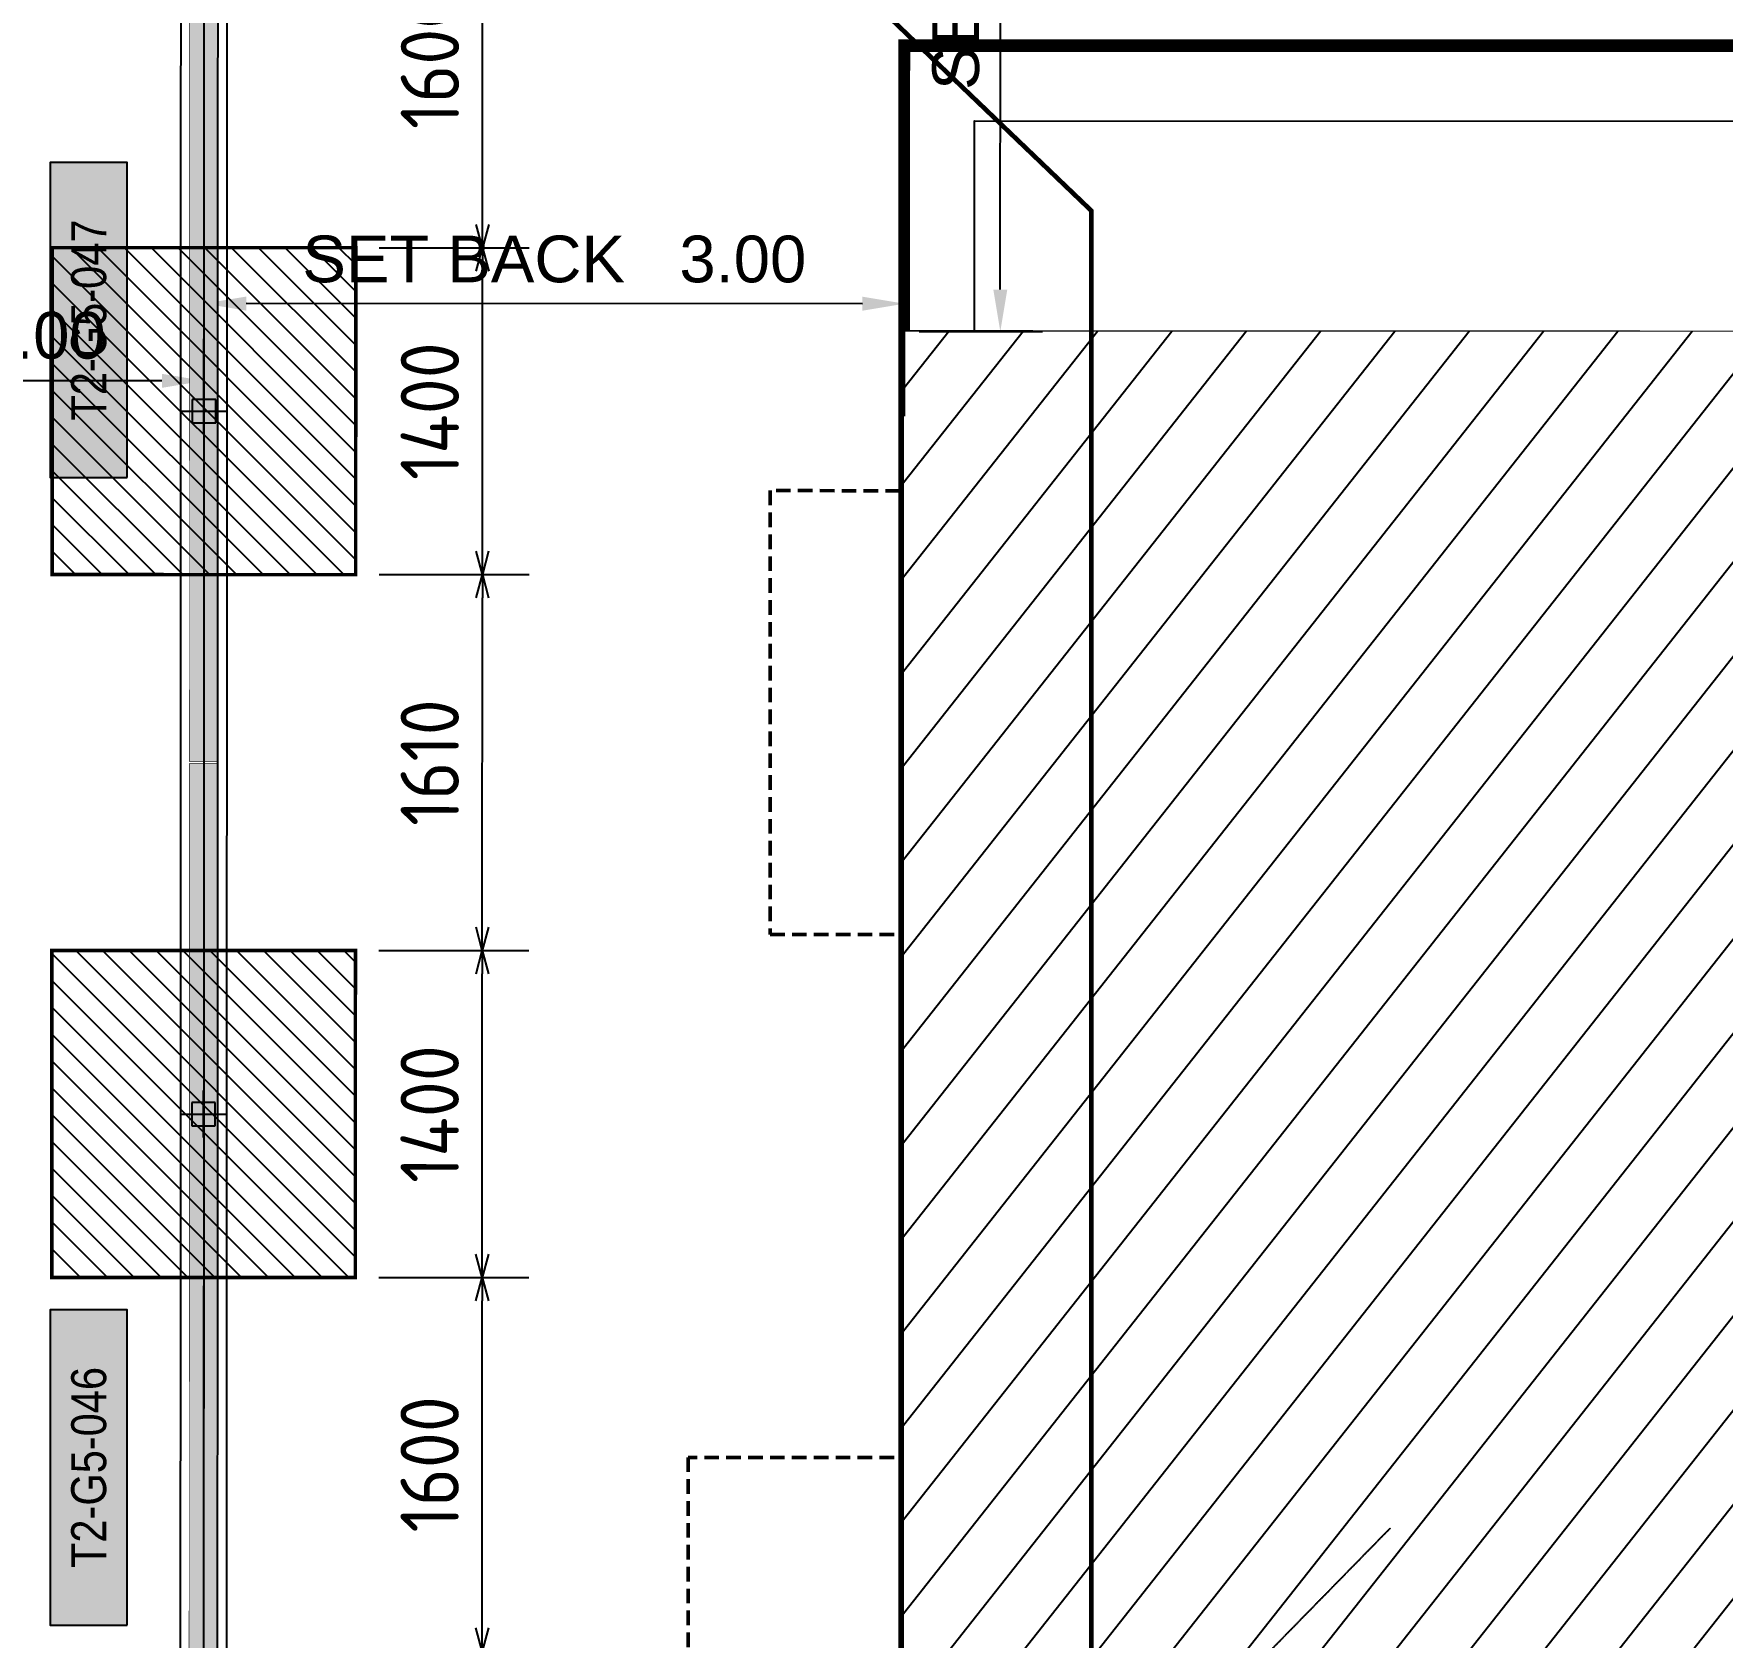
# Model space of a CAD drawing. Header units: centimetres. Extents: x -6122352 to 4157695, y -1694241 to 1947892.
# Drawn here: x 101326 to 108558, y -184586 to -177719 of the extents above; entities that cross this region are included whole.
import ezdxf
from ezdxf.enums import TextEntityAlignment as Align
from ezdxf.xclip import XClip

# ---------------------------------------------------------------- set-up
doc = ezdxf.new("R2010")
doc.units = ezdxf.units.CM
doc.header["$MEASUREMENT"] = 0
doc.header["$XCLIPFRAME"] = 2
doc.header["$PDMODE"] = 66
doc.header["$PDSIZE"] = 100
doc.linetypes.add('DASHED2', pattern=[0.375, 0.25, -0.125])
doc.linetypes.add('XR-AR-END-SETTING OUT PLAN$0$23261-XR-AR-SI-GF$0$HIDDEN', pattern=[0.375, 0.25, -0.125])
for name, color, linetype in [('00-MI-DIM', 7, 'Continuous'), ('23585-XR-AR-BOUNDARY WALLS AND SETBACKS$0$setback', 7, 'XR-AR-END-SETTING OUT PLAN$0$23261-XR-AR-SI-GF$0$HIDDEN'), ('@MI-FOOTINGS', 7, 'Continuous'), ('@MI-MEP', 7, 'Continuous'), ('@MI-REF LAYER', 7, 'Continuous'), ('@MI-TYPE-02', 6, 'Continuous'), ('B_TH_4', 7, 'Continuous'), ('PANEL-TAGS', 7, 'Continuous'), ('XR-AR-END-SETTING OUT PLAN$0$23585-XR-AR-END-GROUND FLOOR$0$A-Flor-Strs', 1, 'Continuous')]:
    doc.layers.add(name, color=color, linetype=linetype)
doc.layers.add('08-Compound Wall-2', color=6, linetype='Continuous', lineweight=25, true_color=0xff00ff)
doc.layers.add('23585-XR-AR-DAMAC PLOT LIMITS$0$1-End units', color=7, linetype='Continuous', lineweight=5, true_color=0xf8991e)
for name, color, linetype, lineweight in [('@ Foundations', 4, 'DASHED2', 50), ('A-ANNO-TEXT', 3, 'Continuous', 25), ('XR-AR-END-SETTING OUT PLAN$0$23585-XR-AR-END-GROUND FLOOR$0$A-GLAZ-SILL', 8, 'Continuous', 5), ('XR-AR-END-SETTING OUT PLAN$0$23585-XR-AR-END-GROUND FLOOR$0$A-GLAZ-WNDO', 232, 'Continuous', 9), ('XR-AR-END-SETTING OUT PLAN$0$23585-XR-AR-END-GROUND FLOOR$0$A-WALL', 7, 'Continuous', 30), ('XR-AR-END-SETTING OUT PLAN$0$23585-XR-AR-END-GROUND FLOOR$0$S-COLS', 51, 'Continuous', 40), ('XR-AR-END-SETTING OUT PLAN$0$23585-XR-AR-END-GROUND FLOOR$0$S-COLS-PATT', 8, 'Continuous', 5)]:
    doc.layers.add(name, color=color, linetype=linetype, lineweight=lineweight)
doc.styles.add('PANELTAG_STYLE', font='arial.ttf')
doc.styles.add('Schueco-BEMSTIL', font='isocpeur.ttf', dxfattribs={"width": 0.9})
doc.styles.get("Standard").update_dxf_attribs({"font": 'arial.ttf'})
doc.dimstyles.new('LEADER', dxfattribs={"dimtxt": 0.18, "dimasz": 0.25, "dimexe": 0.18, "dimexo": 0.0625, "dimgap": 0.09, "dimtad": 0, "dimtih": 1, "dimtoh": 1, "dimdec": 4, "dimzin": 0, "dimdsep": 46, "dimtxsty": 'Standard', "dimblk": 'DOT', "dimcen": 0.09, "dimadec": 0, "dimazin": 0, "dimtfac": 1, "dimtdec": 4, "dimtofl": 0, "dimtmove": 0, "dimatfit": 3, "dimldrblk": 'DOT', "dimfxl": 1, "dimtolj": 1, "dimtzin": 0, "dimarcsym": 0})
doc.dimstyles.new('MI- JWC-TXT-2.5 MM', dxfattribs={"dimscale": 1.5, "dimtxt": 2.5, "dimasz": 1, "dimexe": 2, "dimexo": 1, "dimgap": 1, "dimtad": 1, "dimdec": 0, "dimdsep": 46, "dimtxsty": 'Schueco-BEMSTIL', "dimblk": 'OPEN30', "dimcen": 0, "dimdle": 2, "dimclrd": 140, "dimclre": 8, "dimclrt": 40, "dimadec": 0, "dimazin": 2, "dimtfac": 1, "dimtdec": 0, "dimtix": 1, "dimtmove": 2, "dimatfit": 3, "dimldrblk": 'OPEN', "dimfxl": 2, "dimlwd": -1, "dimlwe": -1, "dimarcsym": 0})
doc.dimstyles.get("Standard").update_dxf_attribs({"dimtxt": 5, "dimasz": 0.5, "dimexe": 0.18, "dimexo": 0.0625, "dimgap": 0.09, "dimtad": 0, "dimtih": 1, "dimtoh": 1, "dimdec": 0, "dimzin": 0, "dimdsep": 46, "dimtxsty": 'Standard', "dimcen": 0.09, "dimadec": 0, "dimazin": 0, "dimtfac": 1, "dimtdec": 0, "dimtofl": 0, "dimtmove": 0, "dimatfit": 3, "dimfxl": 1, "dimtolj": 1, "dimtzin": 0, "dimarcsym": 0})

# ---------------------------------------------------------------- blocks, each defined once
blk = doc.blocks.new('23585-XR-AR-BOUNDARY WALLS AND SETBACKS')
at = {"layer": '08-Compound Wall-2'}
blk.add_line((496607.2723, 2768837.9244), (496589.651, 2768854.0707), dxfattribs=at)
blk.add_lwpolyline([(496578.6957, 2768806.737), (496561.0742, 2768822.8833), (496567.1882, 2768829.5555), (496571.2418, 2768833.9793), (496575.295, 2768838.4031), (496579.3484, 2768842.8269), (496583.4018, 2768847.2507), (496589.5159, 2768853.9232), (496607.1371, 2768837.777)], dxfattribs=at)
at = {"layer": '23585-XR-AR-BOUNDARY WALLS AND SETBACKS$0$setback', "ltscale": 40, "const_width": 0.05}
blk.add_lwpolyline([(496593.7483, 2768854.2497), (496597.9032, 2768858.7842), (496601.9566, 2768863.208), (496606.0098, 2768867.6319), (496610.0632, 2768872.0554), (496614.1167, 2768876.4791), (496618.2702, 2768881.012), (496632.6469, 2768867.838), (496628.4939, 2768863.3054), (496624.4406, 2768858.8816), (496620.3872, 2768854.4578), (496616.3338, 2768850.0343), (496612.2804, 2768845.6104), (496608.1255, 2768841.0759)], close=True, dxfattribs=at)
blk = doc.blocks.new('A$C9d9485f6')
at = {"layer": 'A-ANNO-TEXT', "rotation": 312.4881850805905}
blk.add_blockref('23585-XR-AR-BOUNDARY WALLS AND SETBACKS', (-2377088.5348, -1504219.2521), dxfattribs=at)
blk = doc.blocks.new('23585-XR-AR-DAMAC PLOT LIMITS')
at = {"layer": '23585-XR-AR-DAMAC PLOT LIMITS$0$1-End units', "color": 251, "true_color": 0x636466}
for points in [[(496589.5097, 2768854.0645), (496595.6913, 2768860.8109), (496613.3863, 2768844.5971), (496607.2047, 2768837.8507)], [(496583.3281, 2768847.3183), (496589.5097, 2768854.0645), (496607.2047, 2768837.8507), (496601.0233, 2768831.1045)]]:
    blk.add_lwpolyline(points, close=True, dxfattribs=at)
blk = doc.blocks.new('A$Cf093b529')
at = {"layer": 'A-ANNO-TEXT'}
blk.add_blockref('23585-XR-AR-DAMAC PLOT LIMITS', (-495391.9901, -2768603.4419), dxfattribs=at)
blk = doc.blocks.new('A$C5d23761a')
at = {"color": 1, "true_color": 0xeb0000, "const_width": 0.008}
blk.add_lwpolyline([(42.3, -0.0003), (42.2998, -24.0003), (33.1499, -24.0003), (27.1499, -24.0003), (21.1499, -24.0001), (15.1499, -24.0001), (9.1499, -24.0001), (0, -24.0002), (0, 0), (9.1499, -0.0003), (15.15, -0.0004), (21.1499, -0.0002), (27.1499, -0.0002), (33.1499, -0.0001)], close=True, dxfattribs=at)
blk = doc.blocks.new('A$C951bc1e7')
at = {"color": 1, "true_color": 0xeb0000, "const_width": 0.008}
blk.add_lwpolyline([(42.2981, 0.0002), (42.2974, -23.9996), (33.1501, -23.9998), (27.1501, -23.9999), (21.1501, -23.9999), (15.1502, -23.9999), (9.1502, -23.9999), (0, -24), (0, 0), (9.1502, 0.0001), (15.1502, 0.0001), (21.1501, 0.0004), (27.1499, 0.0003), (33.1501, 0.0002)], close=True, dxfattribs=at)
blk = doc.blocks.new('XR-AR-END-SETTING OUT PLAN$0$23585-XR-AR-END-GROUND FLOOR$0$A$C75a8815d')
at = {"layer": 'XR-AR-END-SETTING OUT PLAN$0$23585-XR-AR-END-GROUND FLOOR$0$S-COLS', "color": 252, "lineweight": 30}
blk.add_lwpolyline([(0, 13139.9), (0, 12139.9), (250, 12139.9), (250, 13139.9)], close=True, dxfattribs=at)
blk = doc.blocks.new('XR-AR-END-SETTING OUT PLAN')
at = {"layer": 'XR-AR-END-SETTING OUT PLAN$0$23585-XR-AR-END-GROUND FLOOR$0$A-Flor-Strs', "color": 8}
for points in [[(3000.1, 19773.3), (3000.1, 20973.3), (9090, 20973.2)], [(3300.1, 19773.3), (3300.1, 20673.3), (9090, 20673.3)]]:
    blk.add_lwpolyline(points, dxfattribs=at)
at = {"layer": 'XR-AR-END-SETTING OUT PLAN$0$23585-XR-AR-END-GROUND FLOOR$0$A-GLAZ-SILL', "color": 252}
blk.add_line((3550.1, 19523.4), (8750.1, 19523.4), dxfattribs=at)
at = {"layer": 'XR-AR-END-SETTING OUT PLAN$0$23585-XR-AR-END-GROUND FLOOR$0$A-GLAZ-SILL', "color": 8}
blk.add_line((3250.3, 17540.3), (3250.1, 14850), dxfattribs=at)
at = {"layer": 'XR-AR-END-SETTING OUT PLAN$0$23585-XR-AR-END-GROUND FLOOR$0$A-GLAZ-WNDO', "color": 252}
for p, q in [((6150.1, 19773.4), (3550.1, 19773.4)), ((3550.1, 19773.4), (3550.1, 19523.4)), ((3600.1, 19623.4), (3600.1, 19773.4)), ((4840.1, 19773.4), (4840.1, 19623.4)), ((4890.1, 19623.4), (4890.1, 19773.4)), ((6150.1, 19773.4), (8750.1, 19773.4)), ((3550.1, 19623.4), (6150.1, 19623.4)), ((8750.1, 19623.4), (6150.1, 19623.4))]:
    blk.add_line(p, q, dxfattribs=at)
at = {"layer": 'XR-AR-END-SETTING OUT PLAN$0$23585-XR-AR-END-GROUND FLOOR$0$A-GLAZ-WNDO', "color": 8}
for p, q in [((3000.3, 17540.3), (3000.1, 14850)), ((3000.3, 17540.3), (3250.3, 17540.3)), ((3150.1, 14850), (3150.3, 17540.3)), ((3000.3, 17490.3), (3150.3, 17490.3)), ((3150.1, 16727.2), (3000.1, 16727.2)), ((3150.1, 16677.2), (3000.1, 16677.2)), ((3150.1, 15777.2), (3000.1, 15777.2)), ((3150.1, 15727.2), (3000.1, 15727.2)), ((3150.1, 14900), (3000.1, 14900)), ((3000.1, 14850), (3250.1, 14850))]:
    blk.add_line(p, q, dxfattribs=at)
at = {"layer": 'XR-AR-END-SETTING OUT PLAN$0$23585-XR-AR-END-GROUND FLOOR$0$A-GLAZ-WNDO', "color": 252}
blk.add_lwpolyline([(4840.1, 19723.4), (3600.1, 19723.4)], dxfattribs=at)
for points in [[(4780.1, 19563.4), (4860.1, 19563.4), (4860.1, 19613.4), (4780.1, 19613.4)], [(6070.1, 19563.4), (4860.1, 19563.4), (4860.1, 19613.4), (6070.1, 19613.4)], [(6150.1, 19563.4), (6070.1, 19563.4), (6070.1, 19613.4), (6150.1, 19613.4)], [(6150.1, 19563.4), (6230.1, 19563.4), (6230.1, 19613.4), (6150.1, 19613.4)], [(6230.1, 19563.4), (7440.1, 19563.4), (7440.1, 19613.4), (6230.1, 19613.4)]]:
    blk.add_lwpolyline(points, close=True, dxfattribs=at)
at = {"layer": 'XR-AR-END-SETTING OUT PLAN$0$23585-XR-AR-END-GROUND FLOOR$0$A-GLAZ-WNDO', "color": 8}
for points in [[(3050.3, 17490.3), (3050.1, 16727.2)], [(3050.1, 16677.2), (3050.1, 15777.2)], [(3050.1, 15727.2), (3050.1, 14900)]]:
    blk.add_lwpolyline(points, dxfattribs=at)
at = {"layer": 'XR-AR-END-SETTING OUT PLAN$0$23585-XR-AR-END-GROUND FLOOR$0$A-WALL', "color": 8}
for points in [[(3550.1, 19773.3), (3550.1, 19523.3), (3250.1, 19523.3), (3250.3, 17540.3), (3000.3, 17540.3), (3000.1, 19773.3)], [(3000.1, 12900), (3250.1, 12900), (3250.1, 13750), (3250.1, 14850), (3000.1, 14850)]]:
    blk.add_lwpolyline(points, close=True, dxfattribs=at)
at = {"layer": 'XR-AR-END-SETTING OUT PLAN$0$23585-XR-AR-END-GROUND FLOOR$0$S-COLS-PATT', "color": 8}
blk.add_blockref('XR-AR-END-SETTING OUT PLAN$0$23585-XR-AR-END-GROUND FLOOR$0$A$C75a8815d', (3000.1, 5500), dxfattribs=at)
blk = doc.blocks.new('END UNIT')
at = {"xscale": 0.001, "yscale": 0.001, "zscale": 0.001}
blk.add_blockref('XR-AR-END-SETTING OUT PLAN', (-9.1502, 0), dxfattribs=at)
blk = doc.blocks.new('TH_4')
blk.add_blockref('END UNIT', (495802.3054, 2769130.5141))
blk = doc.blocks.new('23585-XR-AR-MALDIVE-3$0$TH_4')
at = {"layer": 'B_TH_4', "xscale": 1.000039184446315, "yscale": 1.000039184446315, "zscale": 1.000039184446315}
blk.add_blockref('TH_4', (-19.4274, -108.5069), dxfattribs=at)
at = {"layer": '@ Foundations', "linetype": 'DASHED2', "ltscale": 0.25}
for points in [[(495795.5804, 2769147.7047), (495796.9804, 2769147.7047), (495796.9804, 2769149.6047), (495795.5804, 2769149.6047)], [(495795.2303, 2769142.7648), (495797.3303, 2769142.7648), (495797.3303, 2769145.4648), (495795.2303, 2769145.4648)]]:
    blk.add_lwpolyline(points, close=True, dxfattribs=at)
blk = doc.blocks.new('_Dot')
at = {"color": 0, "linetype": 'ByBlock', "lineweight": -2}
blk.add_line((-0.5, 0), (-1, 0), dxfattribs=at)
at = {"color": 0, "linetype": 'ByBlock', "const_width": 0.5}
blk.add_lwpolyline([(-0.25, 0, 1), (0.25, 0, 1)], format="xyb", close=True, dxfattribs=at)
blk = doc.blocks.new('*D534')
at = {"color": 0, "lineweight": -2, "transparency": 16777216}
for p, q in [((494359.1847, 2767879.5839), (494359.1847, 2767879.9146)), ((494362.1848, 2767879.5839), (494362.1848, 2767879.9146)), ((494362.0048, 2767879.7346), (494359.3647, 2767879.7346))]:
    blk.add_line(p, q, dxfattribs=at)
at = {"color": 0, "transparency": 16777216}
for points in [[(494359.3647, 2767879.7646), (494359.3647, 2767879.7046), (494359.1847, 2767879.7346)], [(494362.0048, 2767879.7646), (494362.0048, 2767879.7046), (494362.1848, 2767879.7346)]]:
    blk.add_solid(points, dxfattribs=at)
at = {"layer": 'Defpoints', "color": 0, "transparency": 16777216}
for p in [(494359.1847, 2767879.7346), (494359.1847, 2767879.5214), (494362.1848, 2767879.5214)]:
    blk.add_point(p, dxfattribs=at)
at = {"color": 0, "transparency": 16777216, "insert": (494360.6848, 2767879.928), "char_height": 0.2, "attachment_point": 5}
blk.add_mtext('\\A1;SET BACK   3.00', dxfattribs=at)
blk = doc.blocks.new('*D559')
at = {"color": 0, "lineweight": -2, "transparency": 16777216}
for p, q in [((0.0003, -4.5889), (0.0003, -3.9272)), ((3, -4.5887), (3, -3.9272)), ((2.82, -4.1072), (0.1803, -4.1072))]:
    blk.add_line(p, q, dxfattribs=at)
at = {"color": 0, "transparency": 16777216}
for points in [[(0.1803, -4.0772), (0.1803, -4.1372), (0.0003, -4.1072)], [(2.82, -4.0772), (2.82, -4.1372), (3, -4.1072)]]:
    blk.add_solid(points, dxfattribs=at)
at = {"layer": 'Defpoints', "color": 0, "transparency": 16777216}
for p in [(0.0003, -4.1072), (0.0003, -4.6514, 0), (3, -4.6512, 0)]:
    blk.add_point(p, dxfattribs=at)
at = {"color": 0, "transparency": 16777216, "insert": (1.5002, -3.9172), "char_height": 0.2, "attachment_point": 5}
blk.add_mtext('\\A1;SET BACK   3.00', dxfattribs=at)
blk = doc.blocks.new('*D560')
at = {"color": 0, "lineweight": -2, "transparency": 16777216}
for p, q in [((3.2125, 0.0006), (3.5904, 0.0006)), ((3.4104, -4.0464), (3.4104, -0.1794)), ((3.0624, -4.2264), (3.5904, -4.2264))]:
    blk.add_line(p, q, dxfattribs=at)
at = {"color": 0, "transparency": 16777216}
for points in [[(3.3804, -0.1794), (3.4404, -0.1794), (3.4104, 0.0006)], [(3.3804, -4.0464), (3.4404, -4.0464), (3.4104, -4.2264)]]:
    blk.add_solid(points, dxfattribs=at)
at = {"layer": 'Defpoints', "color": 0, "transparency": 16777216}
for p in [(3.15, 0.0006), (3.4104, 0.0006), (2.9999, -4.2264)]:
    blk.add_point(p, dxfattribs=at)
at = {"color": 0, "transparency": 16777216, "insert": (3.2204, -2.1129), "char_height": 0.2, "attachment_point": 5, "rotation": 90}
blk.add_mtext('\\A1;SET BACK   4.23', dxfattribs=at)
blk = doc.blocks.new('T2-FOOTING PLAN')
at = {"layer": '@MI-FOOTINGS', "transparency": 33554679}
h = blk.add_hatch(dxfattribs=at)
h.set_pattern_fill('ANSI31', color=8, scale=650)
h.paths.add_polyline_path([(-700, 650), (700, 650), (700, -650), (-700, -650)])
at = {"layer": '@MI-FOOTINGS', "color": 160, "true_color": 0x3340f0, "const_width": 15}
blk.add_lwpolyline([(-700, 650), (700, 650), (700, -650), (-700, -650)], close=True, dxfattribs=at)
at = {"layer": '@MI-FOOTINGS', "color": 30}
blk.add_point((0, 0), dxfattribs=at)
blk = doc.blocks.new('_Open30')
at = {"color": 0, "linetype": 'ByBlock', "lineweight": -2}
for p, q in [((-1, 0.268), (0, 0)), ((0, 0), (-1, -0.268)), ((0, 0), (-1, 0))]:
    blk.add_line(p, q, dxfattribs=at)
blk = doc.blocks.new('*D784')
at = {"layer": '00-MI-DIM', "color": 8, "transparency": 16777216}
for p, q in [((14121.4, -750), (14121.4, -1393.4)), ((15721.4, -750), (15721.4, -1393.4))]:
    blk.add_line(p, q, dxfattribs=at)
at = {"layer": '00-MI-DIM', "color": 140, "transparency": 16777216}
blk.add_line((14221.4, -1193.4), (15621.4, -1193.4), dxfattribs=at)
at = {"layer": 'Defpoints', "color": 0, "transparency": 16777216}
for p in [(14121.4, -650), (15721.4, -650), (15721.4, -1193.4)]:
    blk.add_point(p, dxfattribs=at)
at = {"layer": '00-MI-DIM', "color": 140, "transparency": 16777216, "xscale": 100, "yscale": 100, "zscale": 100, "rotation": 179.9999999999999}
blk.add_blockref('_Open30', (14121.4, -1193.4), dxfattribs=at)
at = {"layer": '00-MI-DIM', "color": 140, "transparency": 16777216, "xscale": 100, "yscale": 100, "zscale": 100}
blk.add_blockref('_Open30', (15721.4, -1193.4), dxfattribs=at)
at = {"layer": '00-MI-DIM', "color": 40, "transparency": 16777216, "insert": (14921.4, -968.4), "char_height": 250, "attachment_point": 5, "style": 'Schueco-BEMSTIL'}
blk.add_mtext('1600', dxfattribs=at)
blk = doc.blocks.new('_Open')
at = {"color": 0, "linetype": 'ByBlock', "lineweight": -2}
for p, q in [((-1, 0.2), (0, 0)), ((-1, -0.2), (0, 0)), ((0, 0), (-1, 0))]:
    blk.add_line(p, q, dxfattribs=at)
blk = doc.blocks.new('*D785')
at = {"layer": '00-MI-DIM', "color": 8, "transparency": 16777216}
for p, q in [((15721.4, -750), (15721.4, -1393.4)), ((17121.4, -750), (17121.4, -1393.4))]:
    blk.add_line(p, q, dxfattribs=at)
at = {"layer": '00-MI-DIM', "color": 140, "transparency": 16777216}
blk.add_line((15821.4, -1193.4), (17021.4, -1193.4), dxfattribs=at)
at = {"layer": 'Defpoints', "color": 0, "transparency": 16777216}
for p in [(15721.4, -650), (17121.4, -650), (17121.4, -1193.4)]:
    blk.add_point(p, dxfattribs=at)
at = {"layer": '00-MI-DIM', "color": 140, "transparency": 16777216, "xscale": 100, "yscale": 100, "zscale": 100, "rotation": 179.9999999999999}
blk.add_blockref('_Open30', (15721.4, -1193.4), dxfattribs=at)
at = {"layer": '00-MI-DIM', "color": 140, "transparency": 16777216, "xscale": 100, "yscale": 100, "zscale": 100}
blk.add_blockref('_Open30', (17121.4, -1193.4), dxfattribs=at)
at = {"layer": '00-MI-DIM', "color": 40, "transparency": 16777216, "insert": (16421.4, -968.4), "char_height": 250, "attachment_point": 5, "style": 'Schueco-BEMSTIL'}
blk.add_mtext('1400', dxfattribs=at)
blk = doc.blocks.new('*D786')
at = {"layer": '00-MI-DIM', "color": 8, "transparency": 16777216}
for p, q in [((17121.4, -750), (17121.4, -1393.4)), ((18731.4, -751), (18731.4, -1393.4))]:
    blk.add_line(p, q, dxfattribs=at)
at = {"layer": '00-MI-DIM', "color": 140, "transparency": 16777216}
blk.add_line((17221.4, -1193.4), (18631.4, -1193.4), dxfattribs=at)
at = {"layer": 'Defpoints', "color": 0, "transparency": 16777216}
for p in [(17121.4, -650), (18731.4, -651), (18731.4, -1193.4)]:
    blk.add_point(p, dxfattribs=at)
at = {"layer": '00-MI-DIM', "color": 140, "transparency": 16777216, "xscale": 100, "yscale": 100, "zscale": 100, "rotation": 179.9999999999999}
blk.add_blockref('_Open30', (17121.4, -1193.4), dxfattribs=at)
at = {"layer": '00-MI-DIM', "color": 140, "transparency": 16777216, "xscale": 100, "yscale": 100, "zscale": 100}
blk.add_blockref('_Open30', (18731.4, -1193.4), dxfattribs=at)
at = {"layer": '00-MI-DIM', "color": 40, "transparency": 16777216, "insert": (17926.4, -968.4), "char_height": 250, "attachment_point": 5, "style": 'Schueco-BEMSTIL'}
blk.add_mtext('1610', dxfattribs=at)
blk = doc.blocks.new('*D787')
at = {"layer": '00-MI-DIM', "color": 8, "transparency": 16777216}
for p, q in [((18731.4, -751), (18731.4, -1393.4)), ((20131.4, -751), (20131.4, -1393.4))]:
    blk.add_line(p, q, dxfattribs=at)
at = {"layer": '00-MI-DIM', "color": 140, "transparency": 16777216}
blk.add_line((18831.4, -1193.4), (20031.4, -1193.4), dxfattribs=at)
at = {"layer": 'Defpoints', "color": 0, "transparency": 16777216}
for p in [(18731.4, -651), (20131.4, -651), (20131.4, -1193.4)]:
    blk.add_point(p, dxfattribs=at)
at = {"layer": '00-MI-DIM', "color": 140, "transparency": 16777216, "xscale": 100, "yscale": 100, "zscale": 100, "rotation": 179.9999999999999}
blk.add_blockref('_Open30', (18731.4, -1193.4), dxfattribs=at)
at = {"layer": '00-MI-DIM', "color": 140, "transparency": 16777216, "xscale": 100, "yscale": 100, "zscale": 100}
blk.add_blockref('_Open30', (20131.4, -1193.4), dxfattribs=at)
at = {"layer": '00-MI-DIM', "color": 40, "transparency": 16777216, "insert": (19431.4, -968.4), "char_height": 250, "attachment_point": 5, "style": 'Schueco-BEMSTIL'}
blk.add_mtext('1400', dxfattribs=at)
blk = doc.blocks.new('*D788')
at = {"layer": '00-MI-DIM', "color": 8, "transparency": 16777216}
for p, q in [((20131.4, -751), (20131.4, -1393.4)), ((21731.4, -751), (21731.4, -1393.4))]:
    blk.add_line(p, q, dxfattribs=at)
at = {"layer": '00-MI-DIM', "color": 140, "transparency": 16777216}
blk.add_line((20231.4, -1193.4), (21631.4, -1193.4), dxfattribs=at)
at = {"layer": 'Defpoints', "color": 0, "transparency": 16777216}
for p in [(20131.4, -651), (21731.4, -651), (21731.4, -1193.4)]:
    blk.add_point(p, dxfattribs=at)
at = {"layer": '00-MI-DIM', "color": 140, "transparency": 16777216, "xscale": 100, "yscale": 100, "zscale": 100, "rotation": 179.9999999999999}
blk.add_blockref('_Open30', (20131.4, -1193.4), dxfattribs=at)
at = {"layer": '00-MI-DIM', "color": 140, "transparency": 16777216, "xscale": 100, "yscale": 100, "zscale": 100}
blk.add_blockref('_Open30', (21731.4, -1193.4), dxfattribs=at)
at = {"layer": '00-MI-DIM', "color": 40, "transparency": 16777216, "insert": (20931.4, -968.4), "char_height": 250, "attachment_point": 5, "style": 'Schueco-BEMSTIL'}
blk.add_mtext('1600', dxfattribs=at)
blk = doc.blocks.new('PANELTAG')
at = {"layer": 'PANEL-TAGS', "color": 1}
blk.add_lwpolyline([(-13.5, -3.3), (13.5, -3.3), (13.5, 3.3), (-13.5, 3.3)], close=True, dxfattribs=at)
at = {"layer": 'PANEL-TAGS', "color": 40, "true_color": 0xffd700}
blk.add_solid([(-13.5, -3.3), (13.5, -3.3), (-13.5, 3.3), (13.5, 3.3)], dxfattribs=at)
at = {"layer": 'PANEL-TAGS', "color": 5, "style": 'PANELTAG_STYLE', "width": 0.85}
blk.add_attdef('TAGNO', text='', height=3, dxfattribs=at).set_placement((0, 0), align=Align.MIDDLE)
blk = doc.blocks.new('A$Cb8ceda06')
at = {"color": 1, "true_color": 0xeb0000, "const_width": 0.008}
blk.add_lwpolyline([(42.3, -0.0003), (42.2998, -24.0003), (33.1499, -24.0003), (27.1499, -24.0003), (21.1499, -24.0001), (15.1499, -24.0001), (9.1499, -24.0001), (0, -24.0002), (0, 0), (9.1499, -0.0003), (15.15, -0.0004), (21.1499, -0.0002), (27.1499, -0.0002), (33.1499, -0.0001)], close=True, dxfattribs=at)
dim = blk.add_linear_dim(base=(39.2998, -4.4384), p1=(42.2999, -4.6515), p2=(39.2998, -4.6515), text='SET BACK   <>', dimstyle='Standard', override={"dimtxt": 0.2, "dimtad": 1, "dimtih": 0, "dimdec": 2})
dim.commit()
dim.dimension.update_dxf_attribs({"geometry": '*D534', "text_midpoint": (40.7999, -4.2449), "insert": (-494319.8849, -2767884.1729)})
blk = doc.blocks.new('A$C5071fc5c')
at = {"color": 1, "true_color": 0xeb0000, "const_width": 0.008}
blk.add_lwpolyline([(42.2981, 0.0002), (42.2974, -23.9996), (33.1501, -23.9998), (27.1501, -23.9999), (21.1501, -23.9999), (15.1502, -23.9999), (9.1502, -23.9999), (0, -24), (0, 0), (9.1502, 0.0001), (15.1502, 0.0001), (21.1501, 0.0004), (27.1499, 0.0003), (33.1501, 0.0002)], close=True, dxfattribs=at)
dim = blk.add_linear_dim(base=(3.4104, 0.0006), p1=(2.9999, -4.2264), p2=(3.15, 0.0006), angle=90, text='SET BACK   <>', dimstyle='Standard', override={"dimtxt": 0.2, "dimtad": 1, "dimtih": 0, "dimdec": 2, "dimrnd": 0})
dim.commit()
dim.dimension.update_dxf_attribs({"geometry": '*D560', "text_midpoint": (3.2204, -2.1129)})
dim = blk.add_linear_dim(base=(0.0003, -4.1072), p1=(3, -4.6512, 0), p2=(0.0003, -4.6514, 0), text='SET BACK   <>', dimstyle='Standard', override={"dimtxt": 0.2, "dimtad": 1, "dimtih": 0, "dimdec": 2})
dim.commit()
dim.dimension.update_dxf_attribs({"geometry": '*D559', "text_midpoint": (1.5002, -3.9172)})
blk = doc.blocks.new('A$Cf744b3d2')
at = {"layer": '@MI-TYPE-02'}
h = blk.add_hatch(color=256, dxfattribs=at)
h.dxf.hatch_style = 1
h.paths.add_polyline_path([(5901.4, 63.2), (-0.4, 60), (-0.5, -60), (5901.4, -56.8)])
h.paths.add_polyline_path([(11911.4, 62.2), (5911.4, 63.2), (5911.4, -56.8), (11911.4, -57.8)])
h.paths.add_polyline_path([(17921.4, 61.1), (11921.4, 62.2), (11921.4, -57.8), (17921.4, -58.9)])
h.paths.add_polyline_path([(23931.4, 60), (17931.4, 61.1), (17931.4, -58.9), (23931.4, -60)])
h.paths.add_polyline_path([(24070.9, 60), (30070.9, 60), (30070.9, -60), (24070.9, -60)])
h.paths.add_polyline_path([(30080.9, 60), (36080.9, 60), (36080.9, -60), (30080.9, -60)])
h.paths.add_polyline_path([(36090.9, 60), (42090.9, 60), (42090.9, -60), (36090.9, -60)])
h.paths.add_polyline_path([(42100.9, 60), (48000, 59.7), (48000, -60.3), (42100.9, -60)])
at = {"layer": '@MI-TYPE-02', "const_width": 2.5}
for points in [[(17921.4, 61.1), (11921.4, 62.2), (11921.4, -57.8), (17921.4, -58.9)], [(23931.4, 60), (17931.4, 61.1), (17931.4, -58.9), (23931.4, -60)]]:
    blk.add_lwpolyline(points, close=True, dxfattribs=at)
at = {"layer": '@MI-FOOTINGS'}
for p in [(16421.4, 0), (19431.4, -1)]:
    blk.add_blockref('T2-FOOTING PLAN', p, dxfattribs=at)
at = {"layer": '00-MI-DIM'}
for base, p1, p2, picture, middle in [((15721.4, -1193.4), (14121.4, -650), (15721.4, -650), '*D784', (14921.4, -968.4)), ((17121.4, -1193.4), (15721.4, -650), (17121.4, -650), '*D785', (16421.4, -968.4)), ((18731.4, -1193.4), (17121.4, -650), (18731.4, -651), '*D786', (17926.4, -968.4)), ((20131.4, -1193.4), (18731.4, -651), (20131.4, -651), '*D787', (19431.4, -968.4)), ((21731.4, -1193.4), (20131.4, -651), (21731.4, -651), '*D788', (20931.4, -968.4))]:
    dim = blk.add_linear_dim(base=base, p1=p1, p2=p2, dimstyle='MI- JWC-TXT-2.5 MM', dxfattribs=at)
    dim.commit()
    dim.dimension.update_dxf_attribs({"geometry": picture, "text_midpoint": middle})

msp = doc.modelspace()

# ---------------------------------------------------------------- block references
at = {"layer": '@MI-MEP', "color": 10, "xscale": 1000, "yscale": 1000, "zscale": 1000}
for name, p, rotation in [('A$C5d23761a', (59756.31332, -174758.47773), 359.9898452813093), ('A$C951bc1e7', (102056.28195, -174767.09046), 359.9906323541645)]:
    msp.add_blockref(name, p, dxfattribs=dict(at, rotation=rotation))
at = {"layer": '@MI-REF LAYER', "xscale": 1000, "yscale": 1000, "zscale": 1000}
msp.add_blockref('A$C9d9485f6', (-23958.95046, 48155.57226), dxfattribs=at)
at = {"layer": '@MI-REF LAYER', "xscale": 1000, "yscale": 1000, "zscale": 1000, "rotation": 312.4882903633292}
msp.add_blockref('A$Cf093b529', (-891608.73293, 539022.72011), dxfattribs=at)
at = {"layer": '@MI-REF LAYER', "color": 10, "xscale": 1000, "yscale": 1000, "zscale": 1000, "rotation": 359.9864044243704}
msp.add_blockref('A$Cb8ceda06', (59756.31358, -174757.02133), dxfattribs=at)
at = {"layer": 'PANEL-TAGS'}
ref = msp.add_blockref('PANELTAG', (101561.42987, -178944.94045), dxfattribs=dict(at, xscale=50, yscale=50, zscale=50, rotation=90))
ref.add_attrib('TAGNO', 'T2-G5-047', dxfattribs={"color": 5, "height": 150, "rotation": 90, "style": 'PANELTAG_STYLE', "width": 0.85}).set_placement((101561.42987, -178944.94045), align=Align.MIDDLE_CENTER)
ref = msp.add_blockref('PANELTAG', (101561.42987, -183858.7973), dxfattribs=dict(at, xscale=50, yscale=50, zscale=50, rotation=90))
ref.add_attrib('TAGNO', 'T2-G5-046', dxfattribs={"color": 5, "height": 150, "rotation": 90, "style": 'PANELTAG_STYLE', "width": 0.85}).set_placement((101561.42987, -183858.7973), align=Align.MIDDLE_CENTER)

# ---------------------------------------------------------------- next in the draw order: block references
at = {"layer": '@MI-REF LAYER'}
ref = msp.add_blockref('23585-XR-AR-MALDIVE-3$0$TH_4', (-496200594.91888, -2769238010.65776), dxfattribs=dict(at, xscale=1000, yscale=1000, zscale=1000, rotation=359.9894579927457))
XClip(ref).set_block_clipping_path([(495793.2129440373, 2769130.5118746869), (495793.2151333401, 2769154.4527085768), (495802.2924758582, 2769154.4001012277), (495808.2924773204, 2769154.406963835), (495814.292345406, 2769154.4139737505), (495820.2921942999, 2769154.4207010698), (495826.2923302837, 2769154.4274163703), (495835.2531786934, 2769154.4537565196), (495835.2507460304, 2769130.5139004989)])

# ---------------------------------------------------------------- next in the draw order: wipeouts: each hides what was drawn before it
at = {"color": 10}
msp.add_wipeout([(141350.48661, -193268.34145), (141351.12394, -178994.51004), (135102.74947, -178989.93418), (135102.77709, -179294.75786), (111301.34285, -179292.23632), (111301.36116, -178992.65777), (105051.25007, -178992.27587), (105050.84168, -193266.12347), (141350.48634, -193272.80224)], dxfattribs=at).dxf.layer = '@MI-REF LAYER'

# ---------------------------------------------------------------- next in the draw order: hatches: boundary and pattern name
at = {"layer": '@MI-REF LAYER', "transparency": 33554508}
h = msp.add_hatch(dxfattribs=at)
h.set_pattern_fill('ANSI31', color=256, scale=2000, angle=186.72236)
h.paths.add_polyline_path([(141350.48634, -193272.80215), (141352.90655, -178994.51012), (135102.74633, -178994.23105), (135102.52622, -179294.78804), (111301.59379, -179292.23634), (111301.66041, -178992.67396), (105051.25007, -178992.29201), (105050.76712, -193266.12346)])

# ---------------------------------------------------------------- next in the draw order: linework, layer by layer
at = {"layer": '@MI-REF LAYER', "color": 1, "const_width": 20}
msp.add_lwpolyline([(102082.44844, -198743.78823), (105847.18186, -195181.12705), (105855.78511, -189471.04859), (106797.77783, -189470.10859), (105855.78511, -189471.04859), (105855.40548, -178476.4782), (102080.69613, -174861.56162)], dxfattribs=at)
at = {"layer": '@MI-REF LAYER', "const_width": 5}
msp.add_lwpolyline([(141350.48634, -193272.80215), (141352.90655, -178994.51012), (135102.74633, -178994.23105), (135102.52622, -179294.78804), (111301.59379, -179292.23634), (111301.66041, -178992.67396), (105051.25007, -178992.29201), (105050.76712, -193266.12346)], close=True, dxfattribs=at)

# ---------------------------------------------------------------- next in the draw order: block references
at = {"layer": '@MI-REF LAYER', "color": 10, "xscale": 1000, "yscale": 1000, "zscale": 1000, "rotation": 359.9902286226448}
msp.add_blockref('A$C5071fc5c', (102056.28189, -174767.3761), dxfattribs=at)
at = {"layer": '@MI-TYPE-02', "rotation": 89.98973417812736}
msp.add_blockref('A$Cf744b3d2', (102050.76086, -198766.45411), dxfattribs=at)

# ---------------------------------------------------------------- next in the draw order: leaders
at = {"layer": '@MI-REF LAYER', "linetype": 'DASHED2'}
msp.add_leader([(103172.769, -188165.57739), (107136.03279, -184118.57986)], dimstyle='LEADER', dxfattribs=at)

doc.saveas('drawing.dxf')
